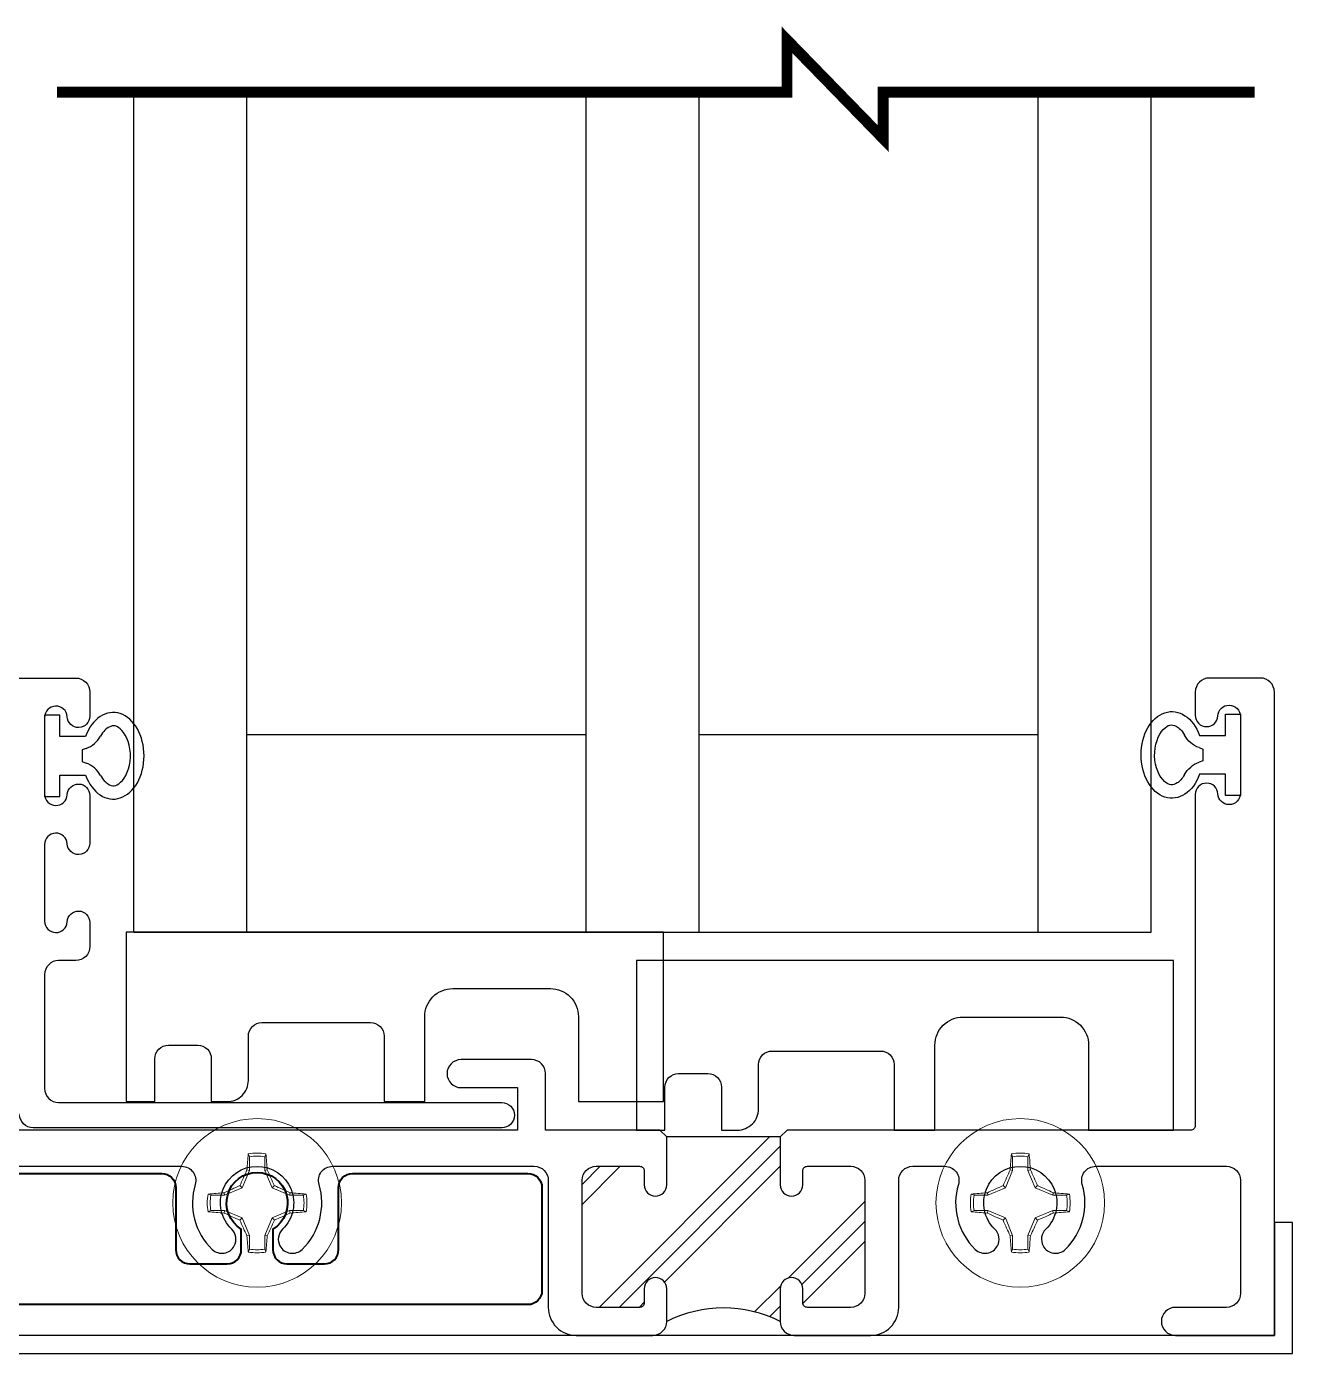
# Model space of a CAD drawing. Extents: x -23 to 190, y -172 to 85.
# Drawn here: x -2.316 to 0.484, y 59.831 to 62.766 of the extents above; entities that cross this region are included whole.
import ezdxf

# ---------------------------------------------------------------- set-up
doc = ezdxf.new("R2010")
doc.units = 0
doc.header["$MEASUREMENT"] = 0
doc.layers.get('0').update_dxf_attribs({"linetype": 'CONTINUOUS'})
for name, color, linetype in [('ALUM-RED', 1, 'CONTINUOUS'), ('DIM', 7, 'CONTINUOUS'), ('FRAME', 1, 'CONTINUOUS'), ('GLASS', 7, 'CONTINUOUS'), ('MISC.', 7, 'CONTINUOUS'), ('PROFILE NUMBER', 150, 'CONTINUOUS'), ('SETTING_BLOCK', 4, 'CONTINUOUS'), ('TEXT', 7, 'CONTINUOUS')]:
    doc.layers.add(name, color=color, linetype=linetype)

# ---------------------------------------------------------------- blocks, each defined once
blk = doc.blocks.new('dfasdf')
at = {"color": 7, "linetype": 'Continuous', "lineweight": 15}
for p, q in [((54.6225, 25.6793), (54.62, 25.6856)), ((54.6225, 25.6793), (54.6225, 25.6488)), ((54.6566, 25.6488), (54.6566, 25.6793)), ((54.6225, 25.6488), (54.6065, 25.6101)), ((54.6225, 25.6488), (54.6171, 25.6499)), ((54.6566, 25.6488), (54.662, 25.6499)), ((54.6727, 25.6101), (54.6566, 25.6488)), ((54.5678, 25.5941), (54.5373, 25.5941)), ((54.5678, 25.5941), (54.5667, 25.5995)), ((54.6065, 25.6101), (54.5678, 25.5941)), ((54.6065, 25.6101), (54.6014, 25.6152)), ((54.6727, 25.6101), (54.6777, 25.6152)), ((54.7114, 25.5941), (54.6727, 25.6101)), ((54.7114, 25.5941), (54.7124, 25.5995)), ((54.7418, 25.5941), (54.7114, 25.5941)), ((54.7418, 25.5941), (54.7482, 25.5966)), ((54.5373, 25.56), (54.531, 25.5575)), ((54.5373, 25.56), (54.5678, 25.56)), ((54.5678, 25.56), (54.5667, 25.5546)), ((54.5678, 25.56), (54.6065, 25.544)), ((54.6065, 25.544), (54.6014, 25.5389)), ((54.6065, 25.544), (54.6225, 25.5053)), ((54.6566, 25.5053), (54.6727, 25.544)), ((54.6727, 25.544), (54.7114, 25.56)), ((54.6727, 25.544), (54.6777, 25.5389)), ((54.7114, 25.56), (54.7124, 25.5546)), ((54.7114, 25.56), (54.7418, 25.56)), ((54.6225, 25.5053), (54.6171, 25.5042)), ((54.6225, 25.5053), (54.6225, 25.4748)), ((54.6566, 25.5053), (54.662, 25.5042)), ((54.6566, 25.4748), (54.6566, 25.5053)), ((54.6566, 25.4748), (54.6592, 25.4685))]:
    blk.add_line(p, q, dxfattribs=at)
at = {"color": 7, "linetype": 'Continuous', "lineweight": 15, "flags": 128}
for points in [[(54.6566, 25.6793), (54.658, 25.6827), (54.6592, 25.6856)], [(54.5373, 25.5941), (54.534, 25.5954), (54.531, 25.5966)], [(54.7418, 25.56), (54.7452, 25.5587), (54.7482, 25.5575)], [(54.6225, 25.4748), (54.6212, 25.4714), (54.62, 25.4685)]]:
    blk.add_lwpolyline(points, dxfattribs=at)
at = {"color": 7, "linetype": 'Continuous', "lineweight": 15}
blk.add_circle((54.6396, 25.577), 0.1865, dxfattribs=at)
for centre, radius, start, end in [((55.5592, 25.5924), 0.9438, 174.331, 176.507), ((54.6396, 25.577), 0.1103, 79.7812, 100.2188), ((54.6396, 25.577), 0.1037, 80.5333, 99.4667), ((53.7199, 25.5924), 0.9438, 3.493, 5.669), ((55.6923, 25.1423), 1.1889, 154.7283, 156.5646), ((53.5869, 25.1423), 1.1889, 23.4354, 25.2717), ((54.6396, 25.577), 0.1103, 169.7812, 190.2188), ((54.6242, 24.6574), 0.9438, 93.493, 95.669), ((54.6396, 25.577), 0.1037, 170.5333, 189.4667), ((55.0743, 24.5244), 1.1889, 113.4354, 115.2717), ((54.2049, 24.5244), 1.1889, 64.7283, 66.5646), ((54.6549, 24.6574), 0.9438, 84.331, 86.507), ((54.6396, 25.577), 0.1037, 350.5333, 9.4667), ((54.6396, 25.577), 0.1103, 349.7812, 10.2188), ((54.6242, 26.4967), 0.9438, 264.331, 266.507), ((55.0743, 26.6297), 1.1889, 244.7283, 246.5646), ((55.6923, 26.0117), 1.1889, 203.4354, 205.2717), ((53.5869, 26.0117), 1.1889, 334.7283, 336.5646), ((54.2049, 26.6297), 1.1889, 293.4354, 295.2717), ((54.6549, 26.4967), 0.9438, 273.493, 275.669), ((55.5592, 25.5617), 0.9438, 183.493, 185.669), ((53.7199, 25.5617), 0.9438, 354.331, 356.507), ((54.6396, 25.577), 0.1103, 259.7812, 280.2188), ((54.6396, 25.577), 0.1037, 260.5333, 279.4667)]:
    blk.add_arc(centre, radius, start, end, dxfattribs=at)
blk = doc.blocks.new('*U144')
at = {"layer": 'PROFILE NUMBER', "color": 5}
for p, q in [((-0.0161, 0.0916), (-0.013, 0.083)), ((0.013, 0.083), (0.0161, 0.0915)), ((-0.013, 0.083), (0.013, 0.083))]:
    blk.add_line(p, q, dxfattribs=at)
blk.add_lwpolyline([(-0.0427, 0.0907), (-0.0427, 0.0335), (-0.09, 0.0335), (-0.09, 0), (0.09, 0), (0.09, 0.0335), (0.0427, 0.0335), (0.0427, 0.0907)], dxfattribs=at)
for centre, start, end in [((-0.0725, 0.0712), 19.8289, 61.175), ((0.0725, 0.0712), 118.7633, 160.1945)]:
    blk.add_arc(centre, 0.06, start, end, dxfattribs=at)
blk.add_ellipse((0, 0.1517), major_axis=(-0.0958, 0), ratio=0.712114, start_param=2.033109, end_param=7.391692, dxfattribs=at)
blk.add_open_spline([(0.0437, 0.1238), (0.0526, 0.1287), (0.0589, 0.1347), (0.0685, 0.1503), (0.0681, 0.1574), (0.0493, 0.1788), (0.027, 0.1893), (-0.0212, 0.1906), (-0.0451, 0.1815), (-0.0674, 0.16), (-0.0684, 0.1523), (-0.0607, 0.1366), (-0.0538, 0.1294), (-0.0436, 0.1238)], degree=3, knots=[2.2211, 2.2211, 2.2211, 2.2211, 2.727733, 2.727733, 3.7005, 3.7005, 4.673268, 4.673268, 5.646035, 5.646035, 6.618803, 6.618803, 7.203997, 7.203997, 7.203997, 7.203997], dxfattribs=at)
blk = doc.blocks.new('3809 BLOCK FRAME')
h = blk.add_hatch()
h.set_pattern_fill('PLAST', color=256, angle=45, style=0)
h.set_pattern_definition([(45, (-4.25098, -6.643), (-0.176777, 0.176777), []), (45, (-4.27308, -6.6209), (-0.176777, 0.176777), []), (45, (-4.29517, -6.5988), (-0.176777, 0.176777), [])])
edge = h.paths.add_edge_path()
edge.add_arc((-0.937, 0.093), 0.031, 270, 360, ccw=False)
edge.add_line((-0.937, 0.062), (-1.033, 0.062))
edge.add_arc((-1.033, 0.072), 0.01, 180, 270, ccw=False)
edge.add_line((-1.043, 0.072), (-1.043, 0.103))
edge.add_arc((-1.068, 0.103), 0.025, 360, 450)
edge.add_arc((-1.068, 0.103), 0.025, 90, 180)
edge.add_line((-1.093, 0.103), (-1.093, 0.031))
edge.add_arc((-1.2185, -0.2208), 0.2814, 63.5092, 116.4908)
edge.add_line((-1.344, 0.031), (-1.344, 0.103))
edge.add_arc((-1.369, 0.103), 0.025, 0, 90)
edge.add_arc((-1.369, 0.103), 0.025, 90, 180)
edge.add_line((-1.394, 0.103), (-1.394, 0.072))
edge.add_arc((-1.404, 0.072), 0.01, 270, 360, ccw=False)
edge.add_line((-1.404, 0.062), (-1.5, 0.062))
edge.add_arc((-1.5, 0.093), 0.031, 180, 270, ccw=False)
edge.add_line((-1.531, 0.093), (-1.531, 0.343))
edge.add_arc((-1.5, 0.343), 0.031, 90, 180, ccw=False)
edge.add_line((-1.5, 0.374), (-1.404, 0.374))
edge.add_arc((-1.404, 0.364), 0.01, 0, 90, ccw=False)
edge.add_line((-1.394, 0.364), (-1.394, 0.333))
edge.add_arc((-1.369, 0.333), 0.025, 180, 270)
edge.add_arc((-1.369, 0.333), 0.025, 270, 360)
edge.add_line((-1.344, 0.333), (-1.344, 0.439))
edge.add_line((-1.344, 0.439), (-1.093, 0.439))
edge.add_line((-1.093, 0.439), (-1.093, 0.333))
edge.add_arc((-1.068, 0.333), 0.025, 180, 270)
edge.add_arc((-1.068, 0.333), 0.025, 270, 360)
edge.add_line((-1.043, 0.333), (-1.043, 0.364))
edge.add_arc((-1.033, 0.364), 0.01, 90, 180, ccw=False)
edge.add_line((-1.033, 0.374), (-0.937, 0.374))
edge.add_arc((-0.937, 0.343), 0.031, 0, 90, ccw=False)
edge.add_line((-0.906, 0.343), (-0.906, 0.093))
blk.add_line((-1.093, 0.439), (-1.344, 0.439))
for points in [[(-1.093, 0.439), (-1.093, 0.333, 0.414214), (-1.068, 0.308, 0.414214), (-1.043, 0.333), (-1.043, 0.364, -0.414214), (-1.033, 0.374), (-0.937, 0.374, -0.414214), (-0.906, 0.343), (-0.906, 0.093, -0.414214), (-0.937, 0.062), (-1.033, 0.062, -0.414214), (-1.043, 0.072), (-1.043, 0.103, 0.414214), (-1.068, 0.128), (-1.068, 0.128, 0.414214), (-1.093, 0.103), (-1.093, 0.031, 0.414214), (-1.062, 0), (-0.893, 0, 0.414214), (-0.831, 0.062), (-0.831, 0.343, -0.414214), (-0.8, 0.374), (-0.7287, 0.374, -0.5024), (-0.699, 0.3341, 0.280293), (-0.6615, 0.1903, 0.498955), (-0.6125, 0.198), (-0.6125, 0.198, 0.334263), (-0.6183, 0.2348, -2.470836), (-0.5057, 0.2348, 0.334263), (-0.5115, 0.198, 0.498955), (-0.4625, 0.1903, 0.280293), (-0.425, 0.3341, -0.5024), (-0.3953, 0.374), (-0.106, 0.374, -0.414214), (-0.075, 0.343), (-0.075, 0.093, -0.414214), (-0.106, 0.062), (-0.219, 0.062, 0.414214), (-0.25, 0.031, 0.414214), (-0.219, 0), (0, 0), (0, 1.423, 0.414214), (-0.031, 1.454), (-0.144, 1.454, 0.414214), (-0.175, 1.423), (-0.175, 1.3715, 0.414214), (-0.15, 1.3465), (-0.15, 1.3465, 0.399638), (-0.125, 1.3702, -0.399638), (-0.1001, 1.394), (-0.1, 1.394, -0.414214), (-0.075, 1.369), (-0.075, 1.199, -0.414214), (-0.1, 1.174), (-0.1001, 1.174, -0.399638), (-0.125, 1.1977, 0.399638), (-0.15, 1.2215, 0.414214), (-0.175, 1.1965), (-0.175, 0.464, -0.414214), (-0.185, 0.454), (-1.078, 0.454), (-1.093, 0.439)], [(-1.344, 0.439), (-1.344, 0.439), (-1.359, 0.454), (-1.612, 0.454), (-1.612, 0.579, 0.414214), (-1.643, 0.61), (-1.799, 0.61, 0.414214), (-1.83, 0.579, 0.414214), (-1.799, 0.548), (-1.674, 0.548), (-1.674, 0.454), (-4.425, 0.454), (-4.425, 0.6777, -0.198912), (-4.4221, 0.6848), (-4.3429, 0.7639, 0.668179), (-4.35, 0.781), (-4.49, 0.781, 0.414214), (-4.5, 0.771), (-4.5, 0.01, 0.414214), (-4.49, 0), (-4.406, 0, 0.414214), (-4.375, 0.031, 0.358249), (-4.4, 0.0614, -0.358249), (-4.425, 0.0918), (-4.425, 0.343, -0.414214), (-4.394, 0.374), (-4.1047, 0.374, -0.5024), (-4.075, 0.3341, 0.280293), (-4.0375, 0.1903, 0.498955), (-3.9885, 0.198, 0.334263), (-3.9943, 0.2348, -2.470836), (-3.8817, 0.2348, 0.334263), (-3.8875, 0.198, 0.498955), (-3.8385, 0.1903, 0.280293), (-3.801, 0.3341, -0.5024), (-3.7713, 0.374), (-3.606, 0.374, -0.414214), (-3.575, 0.343), (-3.575, 0), (-3.281, 0, 0.414214), (-3.25, 0.031, 0.414214), (-3.281, 0.062), (-3.469, 0.062, -0.414214), (-3.5, 0.093), (-3.5, 0.343, -0.414214), (-3.469, 0.374), (-2.4167, 0.374, -0.5024), (-2.387, 0.3341, 0.280293), (-2.3495, 0.1903, 0.498955), (-2.3005, 0.198, 0.334263), (-2.3063, 0.2348, -2.470836), (-2.1937, 0.2348, 0.334263), (-2.1995, 0.198, 0.498955), (-2.1505, 0.1903, 0.280293), (-2.113, 0.3341, -0.5024), (-2.0833, 0.374), (-1.637, 0.374, -0.414214), (-1.606, 0.343), (-1.606, 0.062, 0.414214), (-1.544, 0), (-1.375, 0, 0.414214), (-1.344, 0.031), (-1.344, 0.103, 0.414214), (-1.369, 0.128, 0.414214), (-1.394, 0.103), (-1.394, 0.072, -0.414214), (-1.404, 0.062), (-1.5, 0.062, -0.414214), (-1.531, 0.093), (-1.531, 0.343, -0.414214), (-1.5, 0.374), (-1.404, 0.374, -0.414214), (-1.394, 0.364), (-1.394, 0.333, 0.414214), (-1.369, 0.308, 0.414214), (-1.344, 0.333), (-1.344, 0.439)]]:
    blk.add_lwpolyline(points, format="xyb")
blk.add_arc((-1.2185, -0.2208), 0.2814, 63.5092, 116.4908)

msp = doc.modelspace()

# ---------------------------------------------------------------- linework, layer by layer
at = {"layer": 'ALUM-RED'}
msp.add_lwpolyline([(-4.0458, 61.3252), (-2.2068, 61.3252, -0.414214), (-2.1758, 61.2942), (-2.1758, 61.2408, -0.975), (-2.2259, 61.2395, 0.975), (-2.2758, 61.2382), (-2.2758, 61.0682, 0.975), (-2.2259, 61.067, -0.975), (-2.1758, 61.0657), (-2.1758, 60.9598, -0.975), (-2.2259, 60.9585, 0.975), (-2.2758, 60.9572), (-2.2758, 60.7872, 0.975), (-2.2259, 60.786, -0.975), (-2.1758, 60.7847), (-2.1758, 60.7312, -0.414214), (-2.2068, 60.7002), (-2.2448, 60.7002, 0.414214), (-2.2758, 60.6692), (-2.2758, 60.4172, 0.414214), (-2.2448, 60.3862), (-1.2648, 60.3862, -1), (-1.2648, 60.3302), (-2.3008, 60.3302, -0.414214), (-2.3318, 60.3612)], format="xyb", dxfattribs=at)
at = {"layer": 'DIM'}
msp.add_line((-2.0783, 60.7632), (0.1717, 60.7632), dxfattribs=at)
at = {"layer": 'DIM', "color": 5, "lineweight": 40}
msp.add_lwpolyline([(-2.4359, 60.2292), (-2.0168, 60.2292, -0.414214), (-1.9858, 60.1982), (-1.9858, 60.0603, 0.414214), (-1.9548, 60.0293), (-1.8718, 60.0293, 0.414214), (-1.8408, 60.0603), (-1.8408, 60.1065, -3.577628), (-1.7708, 60.1065), (-1.7708, 60.0603, 0.414214), (-1.7398, 60.0293), (-1.6568, 60.0293, 0.414214), (-1.6258, 60.0603), (-1.6258, 60.1982, -0.414214), (-1.5948, 60.2292), (-1.2068, 60.2292, -0.414214), (-1.1758, 60.1982), (-1.1758, 59.9702, -0.414214), (-1.2068, 59.9392), (-2.9948, 59.9392, -0.414214)], format="xyb", dxfattribs=at)
at = {"layer": 'GLASS'}
for p, q in [((-2.0783, 60.7632), (-2.0783, 62.6209)), ((-1.8283, 60.7632), (-1.8283, 62.6209)), ((-1.0783, 60.7632), (-1.0783, 62.6209)), ((-0.8283, 60.7632), (-0.8283, 62.6209)), ((-0.0783, 60.7632), (-0.0783, 62.6209)), ((0.1717, 60.7632), (0.1717, 62.6209)), ((-1.8283, 61.2002), (-1.0783, 61.2002)), ((-0.8283, 61.2002), (-0.0783, 61.2002))]:
    msp.add_line(p, q, dxfattribs=at)
at = {"layer": 'GLASS', "const_width": 0.024}
msp.add_lwpolyline([(-2.2488, 62.6209), (-0.6337, 62.6209), (-0.6337, 62.7366), (-0.4212, 62.5184), (-0.4212, 62.6209), (0.4009, 62.6209)], dxfattribs=at)
at = {"layer": 'MISC.'}
msp.add_lwpolyline([(-4.0558, 59.8712), (-4.0558, 59.8312), (0.4842, 59.8312), (0.4842, 60.1212), (0.4442, 60.1212), (0.4442, 59.8712)], close=True, dxfattribs=at)
at = {"layer": 'SETTING_BLOCK', "color": 7}
for points in [[(-1.8251, 60.4352), (-1.8251, 60.5332, -0.414214), (-1.7951, 60.5632), (-1.5551, 60.5632, -0.414214), (-1.5251, 60.5332), (-1.5251, 60.3882), (-1.4351, 60.3882), (-1.4351, 60.5762, -0.414214), (-1.3731, 60.6382), (-1.1571, 60.6382, -0.414214), (-1.0951, 60.5762), (-1.0951, 60.3882), (-0.9071, 60.3882), (-0.9071, 60.7632), (-2.0951, 60.7632), (-2.0951, 60.3882), (-2.0321, 60.3882), (-2.0321, 60.4832, -0.414214), (-2.0021, 60.5132), (-1.9371, 60.5132, -0.414214), (-1.9071, 60.4832), (-1.9071, 60.3882), (-1.8721, 60.3882, 0.414214)], [(-0.6967, 60.3722), (-0.6967, 60.4702, -0.414214), (-0.6667, 60.5002), (-0.4267, 60.5002, -0.414214), (-0.3967, 60.4702), (-0.3967, 60.3252), (-0.3067, 60.3252), (-0.3067, 60.5132, -0.414214), (-0.2447, 60.5752), (-0.0287, 60.5752, -0.414214), (0.0333, 60.5132), (0.0333, 60.3252), (0.2213, 60.3252), (0.2213, 60.7002), (-0.9667, 60.7002), (-0.9667, 60.3252), (-0.9037, 60.3252), (-0.9037, 60.4202, -0.414214), (-0.8737, 60.4502), (-0.8087, 60.4502, -0.414214), (-0.7787, 60.4202), (-0.7787, 60.3252), (-0.7437, 60.3252, 0.414214)]]:
    msp.add_lwpolyline(points, format="xyb", close=True, dxfattribs=at)
at = {"layer": 'TEXT'}
msp.add_line((-1.3283, 60.7632), (0.1717, 60.7632), dxfattribs=at)

# ---------------------------------------------------------------- block references
for p in [(-56.4454, 34.5872), (-54.7574, 34.5872)]:
    msp.add_blockref('dfasdf', p)
at = {"layer": 'FRAME'}
msp.add_blockref('3809 BLOCK FRAME', (0.4442, 59.8712), dxfattribs=at)
at = {"layer": 'TEXT', "rotation": 270}
msp.add_blockref('*U144', (-2.2758, 61.1532), dxfattribs=at)
at = {"layer": 'TEXT', "xscale": -1, "rotation": 90}
msp.add_blockref('*U144', (0.3692, 61.1552), dxfattribs=at)

doc.saveas('drawing.dxf')
